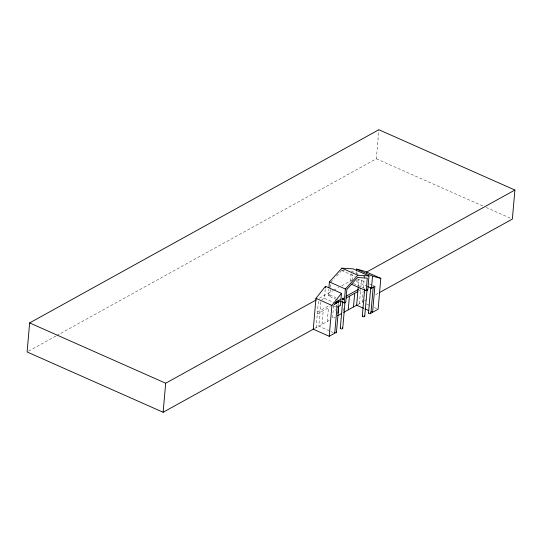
<?xml version="1.0" encoding="UTF-8"?>
<svg xmlns="http://www.w3.org/2000/svg" width="542" height="542" viewBox="0 0 542 542"><rect width="100%" height="100%" fill="white"/><g stroke="black" fill="none" stroke-linecap="round" stroke-linejoin="round"><path stroke-width="0.41" stroke-dasharray="2.71 2.03" d="M337.422 302.199L337.795 301.169L337.192 301.305C337.11 304.889 337.165 301.189 337.856 302.517L338.77 302.009L338.879 300.37C340.661 299.157 338.072 301.569 339.448 300.614M316.088 327.659L318.554 299.455M320.905 301.908L318.784 326.162L330.18 331.216M322.016 324.38L323.208 310.715M321.731 299.855L324.441 298.357L325.356 287.897M336.562 299.57L328.208 295.864L328.784 289.313M327.26 321.474L328.452 307.815M328.208 295.864L329.814 294.977L330.918 282.355L334.312 278.595M333.628 305.715L332.503 318.574L335.125 317.124M334.841 303.493L334.624 303.967L335.139 303.683C336.135 299.821 335.701 306.65 336.25 301.826L337.26 301.44M335.444 303.852C335.396 299.801 336.846 305.092 335.573 302.368M335.918 303.127L336.318 301.955M336.02 303.364L336.148 301.88M336.02 301.955L336.25 301.826M335.918 310.641L336.06 308.994M336.135 308.168L336.345 305.695M337.09 301.366L336.894 301.806C336.203 305.498 337.11 300.695 336.406 302.077M336.643 303.188L336.894 301.806M337.232 302.863L337.361 301.379M337.558 301.901C338.222 303.567 337.591 300.031 337.436 302.029L337.856 302.517M338.642 301.054C338.303 301.853 338.581 301.183 338.371 300.986L338.73 300.458L338.079 300.817L338.12 302.368L338.249 300.891L338.899 300.532M338.323 301.569L338.269 302.118L339.57 301.569M338.662 305.227L338.879 300.37M337.327 299.909L339.604 300.918L338.906 301.603L339.4 301.494M342.32 299.482C342.497 297.382 343.526 299.347 342.219 298.689C342.137 301.325 342.036 298.974 342.761 299.807L343.465 299.387M342.388 298.764L342.761 299.807M342.849 299.584L342.978 298.1L343.52 297.87M343.377 298.215L343.174 299.414L343.106 298.195L343.465 298.168M343.133 311.169L343.411 307.951M350.45 281.156L351.27 271.799M352.049 280.343L352.551 274.604M356.236 273.114L356.372 271.501M358.33 285.98L358.919 279.286L365.748 282.321M359.407 303.696L360.769 288.107L359.305 288.92M360.843 287.267L361.582 278.859M362.164 302.165L363.12 291.318M363.411 287.985L364.427 276.305M56.693 335.586L376.324 158.779L378.865 129.734M343.472 298.906L343.005 299.34M337.72 301.975L337.72 301.088M343.465 299.13L343.093 299.455M336.582 276.088L341.108 271.081M343.506 299.177L342.591 299.733M28.577 351.141L55.955 335.999M319.367 298.208L332.964 290.681M333.696 290.282L338.797 287.456M341.717 285.844L352.618 279.808M358.919 279.286L355.532 281.163L366.162 285.878M317.449 312.07L330.667 304.76M335.81 301.921L341.684 298.669M336.189 302.029L337.89 301.162M339.61 300.688L339.123 301.128M337.686 302.443L339.583 301.393M335.295 303.933L334.475 304.218L335.573 303.777M336.189 303.439L335.688 302.504M317.287 313.994L330.424 306.725M333.703 304.916L338.946 302.016M342.219 300.2L344.19 299.109M359.122 290.851L360.606 290.031M314.611 328.472L329.224 320.39M357.923 304.516L363.845 301.244M364.583 300.83L366.798 299.604M375.66 294.699L378.621 293.066M341.677 270.451L344.095 270.58L341.677 270.451L355.342 276.515M376.324 158.779L482.99 206.062M486.079 207.437L510.815 218.399M351.338 271.061L358.933 274.428M363.486 276.447L365.003 277.118M369.549 284.001L371.826 285.011M372.584 285.349L374.868 286.359M353.357 283.473L364.746 288.52M366.724 304.184L370.518 305.871M374.319 307.551L376.595 308.561M342.978 298.1L343.018 299.658L342.456 299.191M342.483 299.394L342.517 298.567M329.814 294.977L335.891 297.673M338.926 299.021L342.727 300.702M337.578 302.111L337.659 301.338M324.441 298.357L334.312 302.734M335.071 303.073L340.39 305.431M333.208 305.62L337.002 307.3M330.938 331.548L333.215 332.564M342.625 299.265L342.937 299.706M336.806 306.271A1.22 0.583 5 0 1 336.379 305.62A1.22 0.583 5 0 1 337.402 305.268"/><path stroke-width="0.81" d="M379.359 292.66L512.359 219.083L514.9 190.039L378.865 129.734L29.641 322.917L27.1 351.961L163.135 412.266L313.872 328.886M163.135 412.266L165.676 383.221L316.413 299.841M315.966 298.344L313.269 329.218L329.211 336.291L334.732 333.235L337.002 307.3L340.39 305.431L341.446 293.358L325.498 286.284L315.966 298.344L331.914 305.417L329.211 336.291M325.356 287.897L325.498 286.284M328.926 287.673L329.428 281.935L341.873 268.168L353.052 268.866L369 275.939L367.781 289.868L366.182 290.756L351.751 284.36M337.957 313.262L338.594 306.034M336.447 332.382L338.75 306.02A1.22 0.583 5 0 1 338.005 306.433M340.308 328.181L342.612 301.826M340.362 301.25L344.156 302.937L345.376 289.008L357.822 275.234L369 275.939M342.713 328.506L345.017 302.145A1.22 0.583 5 0 1 344.549 302.504M348.235 309.875L349.434 296.21M356.446 270.702L356.589 269.089L364.868 271.298L380.816 278.364L378.113 309.238L372.598 312.287L371.08 311.616M353.479 306.975L354.678 293.31M358.255 286.82L356.65 305.221L363.486 308.249M362.327 316L364.631 289.645A1.22 0.583 5 0 0 365.986 290.397A1.22 0.583 5 0 0 366.961 289.658M366.182 290.756L367.286 278.127L357.625 277.524L346.866 289.421L345.762 302.05L344.156 302.937M364.732 316.325L367.036 289.963M368.519 312.985L370.748 287.45M367.679 286.549L371.48 288.229L372.53 276.163L356.589 269.089M370.924 313.31L373.228 286.948A1.22 0.583 5 0 1 372.761 287.301M372.598 312.287L374.868 286.359L371.48 288.229M331.914 305.417L341.446 293.358M366.385 272.199L514.9 190.039M346.087 296.23L358.567 289.326M346.155 298.025L357.639 291.671M337.747 315.674L341.684 313.5M343.648 312.409L357.185 304.922M372.53 276.163L380.816 278.364M341.873 268.168L357.822 275.234M329.428 281.935L345.376 289.008M365.003 308.926L368.797 310.607M29.641 322.917L165.676 383.221M342.253 327.93A1.22 0.583 5 0 1 342.469 328.77A1.22 0.583 5 0 1 340.762 328.757A1.22 0.583 5 0 1 340.552 327.924M364.495 315.878A1.22 0.583 5 0 1 364.265 316.684A1.22 0.583 5 0 1 362.564 316.453A1.22 0.583 5 0 1 362.794 315.647M370.464 312.734A1.22 0.583 5 0 1 370.674 313.574A1.22 0.583 5 0 1 368.973 313.561A1.22 0.583 5 0 1 368.763 312.72M343.967 302.578A1.22 0.583 5 0 1 342.7 301.684M336.372 332.07A1.22 0.583 5 0 1 336.094 332.693A1.22 0.583 5 0 1 334.773 332.727"/></g></svg>
